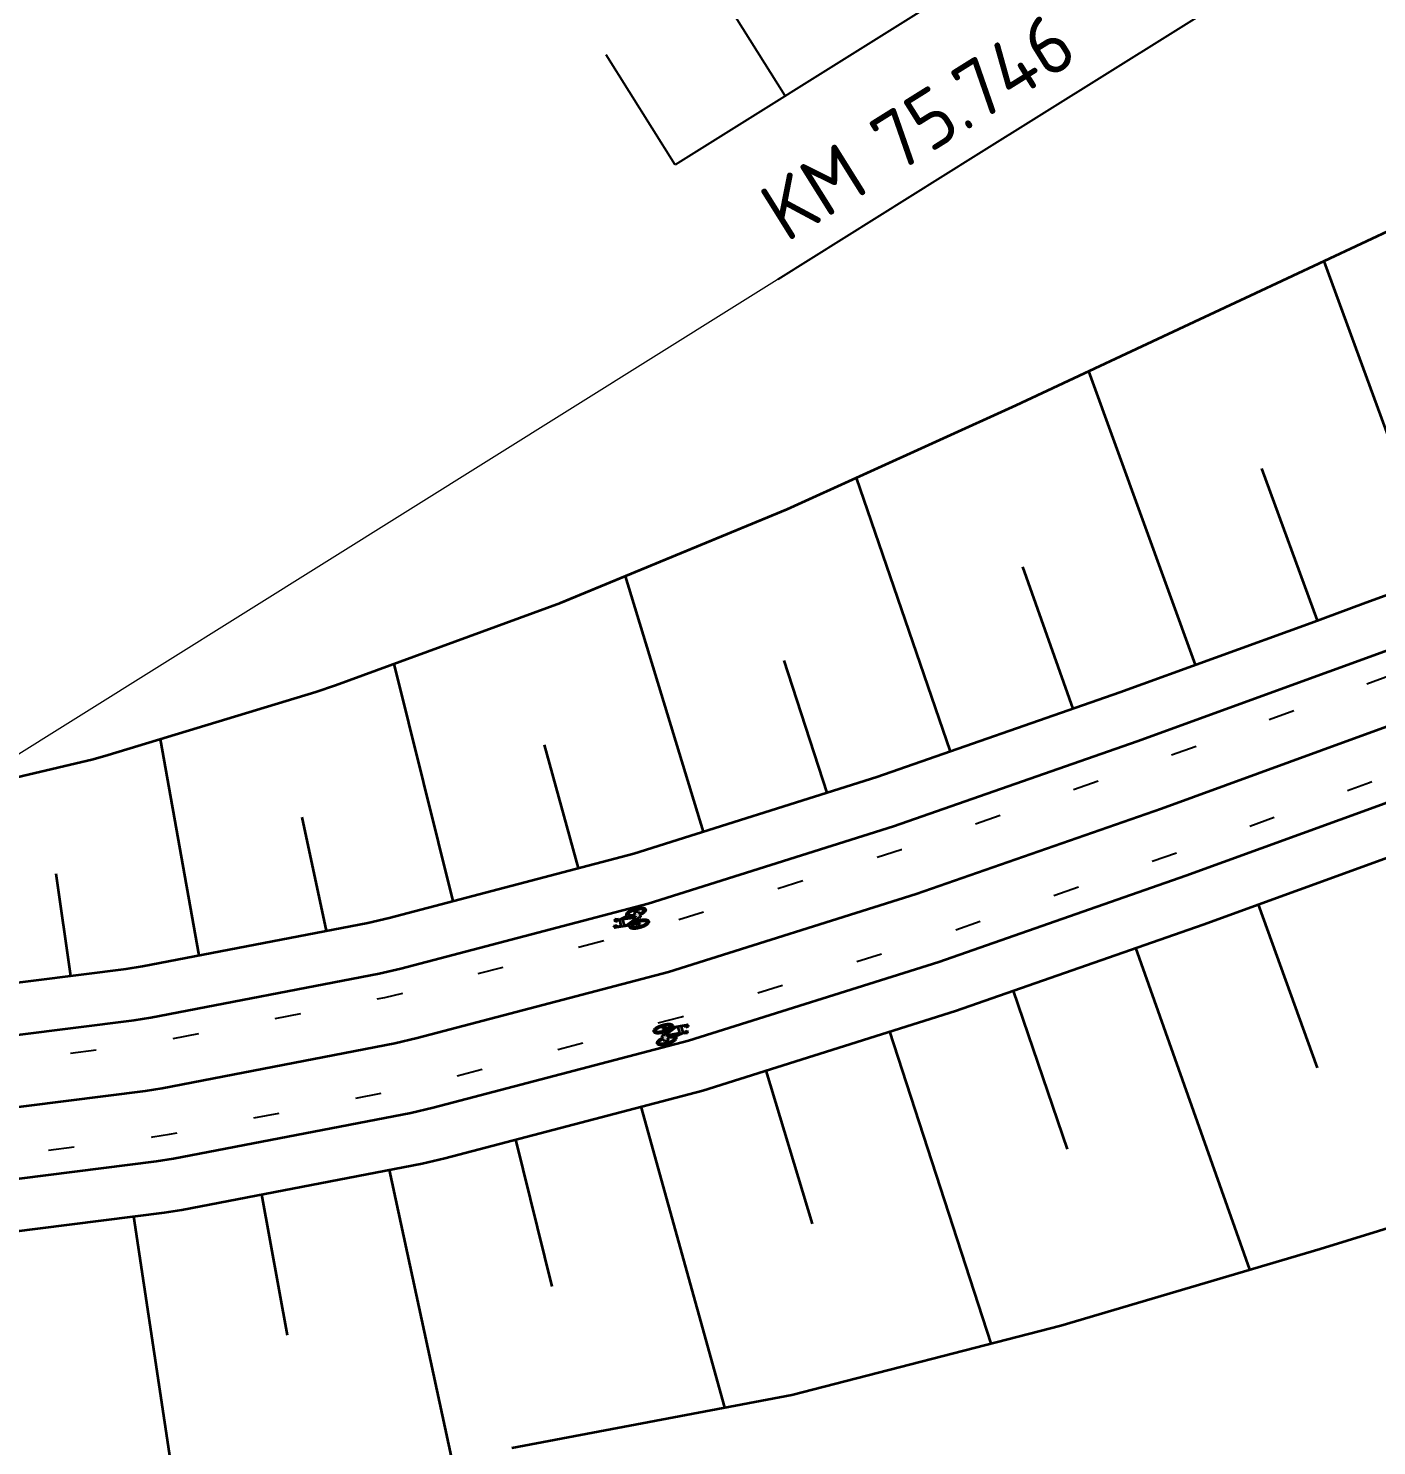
# Model space of a CAD drawing. Header units: metres. Extents: x 134219 to 139178, y 438661 to 444352.
# Drawn here: x 136009.4 to 136061.3, y 442028.5 to 442083.1 of the extents above; entities that cross this region are included whole.
import ezdxf

# ---------------------------------------------------------------- set-up
doc = ezdxf.new("R2010")
doc.units = ezdxf.units.M
doc.linetypes.add('13strp', pattern=[4, 1, -3])
for name, color, linetype, lineweight in [('N-WE-AM-KILOMETRERING-S', 7, 'Continuous', 25), ('Utd-ondergr-nw', 8, '13strp', 35), ('X-XX-AL-AANPIJLING-G', 7, 'Continuous', 18), ('X-XX-AL-AANPIJLING-S', 7, 'Continuous', 25)]:
    doc.layers.add(name, color=color, linetype=linetype, lineweight=lineweight)
doc.layers.add('N-WE-KL-MONITORING-T25', color=2, linetype='Continuous')
doc.layers.add('Utd-weg-nw', color=8, linetype='Continuous')
doc.styles.add('ISO18', font='NLCS-ISO.ttf')
doc.styles.add('ISO25', font='NLCS-ISO.ttf')
doc.dimstyles.new('UTD', dxfattribs={"dimtxt": 1.8, "dimasz": 1.8, "dimexe": 0, "dimexo": 0, "dimgap": 0.5, "dimtad": 1, "dimdec": 1, "dimzin": 1, "dimdsep": 46, "dimtxsty": 'ISO18', "dimcen": 2.5, "dimclrd": 256, "dimclre": 256, "dimclrt": 1, "dimadec": 0, "dimazin": 0, "dimtfac": 1, "dimtdec": 1, "dimtmove": 0, "dimatfit": 3, "dimfxl": 0, "dimlwd": -1, "dimlwe": -1, "dimarcsym": 0})

# ---------------------------------------------------------------- blocks, each defined once
blk = doc.blocks.new('Dwm A2 aanvulling$0$fiets_250')
h = blk.add_hatch(color=256)
h.paths.add_polyline_path([(-0.045, 1.35), (-0.07, 1.35), (-0.07, 1.35), (-0.095, 1.35, 0.236068), (-0.119, 1.325), (-0.132, 1.288), (-0.183, 0.766, 0.006813), (-0.189, 0.773, 0.22312), (-0.231, 0.793, 0.22312), (-0.273, 0.773, 0.090648), (-0.327, 0.677, 0.047451), (-0.356, 0.559, 0.035374), (-0.367, 0.396, 0.035374), (-0.356, 0.234, 0.047451), (-0.327, 0.116, 0.090648), (-0.273, 0.02, 0.22312), (-0.231, 0, 0.22312), (-0.189, 0.02, 0.090648), (-0.134, 0.116, 0.047451), (-0.106, 0.234, 0.035374), (-0.095, 0.396, 0.035374), (-0.106, 0.559, 0.047451), (-0.134, 0.677, 0.038864), (-0.153, 0.72), (-0.148, 0.783), (0.017, 0.355), (0.017, 0.297, 0.544665), (0.054, 0.26), (0.11, 0.272, 0.008345), (0.115, 0.234, 0.047451), (0.144, 0.116, 0.090648), (0.198, 0.02, 0.22312), (0.24, 0, 0.22312), (0.282, 0.02, 0.090648), (0.336, 0.116, 0.047451), (0.365, 0.234, 0.035374), (0.376, 0.396, 0.035374), (0.365, 0.559, 0.047451), (0.336, 0.677, 0.090648), (0.282, 0.773, 0.22312), (0.24, 0.793, 0.22312), (0.198, 0.773, 0.006813), (0.192, 0.766), (0.141, 1.04), (0.153, 1.139), (0.166, 1.127), (0.19, 1.239, 0.548946), (0.178, 1.251), (0.091, 1.251), (0.091, 1.201), (0.123, 1.17), (0.116, 1.078), (-0.122, 1.078), (-0.11, 1.214, -0.281777), (-0.07, 1.239), (-0.045, 1.239)])
h.paths.add_polyline_path([(0.104, 0.966), (0.042, 0.458), (0.017, 0.458), (-0.14, 0.868), (-0.132, 0.966)], flags=16)
h.paths.add_polyline_path([(0.128, 0.879), (0.161, 0.717, 0.035986), (0.144, 0.677, 0.047451), (0.115, 0.559, 0.021905), (0.105, 0.458), (0.079, 0.458)], flags=16)
h.paths.add_polyline_path([(-0.205, 0.692, -0.01664), (-0.196, 0.677), (-0.218, 0.508), (-0.243, 0.446), (-0.243, 0.372, 0.720759), (-0.231, 0.359, 0.162278), (-0.218, 0.372), (-0.194, 0.421), (-0.169, 0.545), (-0.164, 0.596, -0.030907), (-0.151, 0.524, -0.028874), (-0.144, 0.396, -0.028874), (-0.151, 0.269, -0.039407), (-0.169, 0.177, -0.080527), (-0.205, 0.1, -0.24906), (-0.231, 0.087, -0.24906), (-0.256, 0.1, -0.080527), (-0.292, 0.177, -0.039407), (-0.31, 0.269, -0.028874), (-0.317, 0.396, -0.028874), (-0.31, 0.524, -0.039407), (-0.292, 0.615, -0.080527), (-0.256, 0.692, -0.24906), (-0.231, 0.706, -0.24906)], flags=16)
h.paths.add_polyline_path([(0.24, 0.706, -0.24906), (0.265, 0.692, -0.080527), (0.301, 0.615, -0.039407), (0.319, 0.524, -0.028874), (0.327, 0.396, -0.028874), (0.319, 0.269, -0.039407), (0.301, 0.177, -0.080527), (0.265, 0.1, -0.24906), (0.24, 0.087, -0.24906), (0.214, 0.1, -0.080527), (0.179, 0.177, -0.039407), (0.161, 0.269, -0.003097), (0.159, 0.283), (0.24, 0.31), (0.265, 0.359), (0.265, 0.433, 0.414214), (0.24, 0.458), (0.155, 0.458, -0.014843), (0.161, 0.524, -0.039407), (0.179, 0.615, -0.080527), (0.214, 0.692, -0.24906)], flags=16)
for points in [[(-0.183, 0.766), (-0.132, 1.288), (-0.119, 1.325, -0.414214), (-0.07, 1.35), (-0.045, 1.35), (-0.045, 1.239), (-0.07, 1.239, 0.281777), (-0.11, 1.214), (-0.122, 1.078), (0.116, 1.078), (0.123, 1.17), (0.091, 1.201), (0.091, 1.251), (0.178, 1.251, -0.548946), (0.19, 1.239), (0.166, 1.127), (0.153, 1.139), (0.141, 1.04), (0.192, 0.766)], [(-0.189, 0.773, 0.22312), (-0.231, 0.793, 0.22312), (-0.273, 0.773, 0.090648), (-0.327, 0.677, 0.047451), (-0.356, 0.559, 0.035374), (-0.367, 0.396, 0.035374), (-0.356, 0.234, 0.047451), (-0.327, 0.116, 0.090648), (-0.273, 0.02, 0.22312), (-0.231, 0, 0.22312), (-0.189, 0.02, 0.090648), (-0.134, 0.116, 0.047451), (-0.106, 0.234, 0.035374), (-0.095, 0.396, 0.035374), (-0.106, 0.559, 0.047451), (-0.134, 0.677, 0.038864), (-0.153, 0.72), (-0.148, 0.783), (0.017, 0.355), (0.017, 0.297, 0.544665), (0.054, 0.26), (0.11, 0.272, 0.008345), (0.115, 0.234, 0.047451), (0.144, 0.116, 0.090648), (0.198, 0.02, 0.22312), (0.24, 0, 0.22312), (0.282, 0.02, 0.090648), (0.336, 0.116, 0.047451), (0.365, 0.234, 0.035374), (0.376, 0.396, 0.035374), (0.365, 0.559, 0.047451), (0.336, 0.677, 0.090648), (0.282, 0.773, 0.22312), (0.24, 0.793, 0.22312), (0.198, 0.773)]]:
    blk.add_lwpolyline(points, format="xyb")
for points in [[(-0.164, 0.596), (-0.169, 0.545), (-0.194, 0.421), (-0.218, 0.372, -0.162278), (-0.231, 0.359, -0.720759), (-0.243, 0.372), (-0.243, 0.446), (-0.218, 0.508), (-0.196, 0.677, 0.01664), (-0.205, 0.692, 0.24906), (-0.231, 0.706, 0.24906), (-0.256, 0.692, 0.080527), (-0.292, 0.615, 0.039407), (-0.31, 0.524, 0.028874), (-0.317, 0.396, 0.028874), (-0.31, 0.269, 0.039407), (-0.292, 0.177, 0.080527), (-0.256, 0.1, 0.24906), (-0.231, 0.087, 0.24906), (-0.205, 0.1, 0.080527), (-0.169, 0.177, 0.039407), (-0.151, 0.269, 0.028874), (-0.144, 0.396, 0.028874), (-0.151, 0.524, 0.030907)], [(0.161, 0.717, 0.035986), (0.144, 0.677, 0.047451), (0.115, 0.559, 0.021905), (0.105, 0.458), (0.079, 0.458), (0.128, 0.879)], [(0.327, 0.396, 0.028874), (0.319, 0.524, 0.039407), (0.301, 0.615, 0.080527), (0.265, 0.692, 0.24906), (0.24, 0.706, 0.24906), (0.214, 0.692, 0.080527), (0.179, 0.615, 0.039407), (0.161, 0.524, 0.014843), (0.155, 0.458), (0.24, 0.458, -0.414214), (0.265, 0.433), (0.265, 0.359), (0.24, 0.31), (0.159, 0.283, 0.003097), (0.161, 0.269, 0.039407), (0.179, 0.177, 0.080527), (0.214, 0.1, 0.24906), (0.24, 0.087, 0.24906), (0.265, 0.1, 0.080527), (0.301, 0.177, 0.039407), (0.319, 0.269, 0.028874)]]:
    blk.add_lwpolyline(points, format="xyb", close=True)
blk.add_lwpolyline([(-0.14, 0.868), (0.017, 0.458), (0.042, 0.458), (0.104, 0.966), (-0.132, 0.966)], close=True)
for centre, start, end in [((-0.425, 0.577), 38.1274, 39.6888), ((0.434, 0.577), 140.3112, 141.8726)]:
    blk.add_arc(centre, 0.307, start, end)
blk = doc.blocks.new('SAL-AM_KILOMETRERING-SO')
blk.add_lwpolyline([(-37, 0), (-28, 0), (-10, 0)])
at = {"style": 'ISO25'}
blk.add_text('KM', height=2.25, dxfattribs=at).set_placement((-36, 1))
blk.add_attdef('KM', (-31, 1), '', height=2.25, dxfattribs=at)

msp = doc.modelspace()

# ---------------------------------------------------------------- linework, layer by layer
at = {"layer": 'Utd-ondergr-nw', "linetype": 'Continuous', "flags": 128}
for points in [[(136003.506, 442052.939), (136011.895, 442054.914), (136012.472, 442055.073), (136020.467, 442057.501), (136021.221, 442057.754), (136029.884, 442060.934), (136038.607, 442064.536), (136047.423, 442068.547), (136054.486, 442071.858), (136056.436, 442072.762), (136064.976, 442076.764)], [(136059.264, 442074.087), (136063.698, 442061.967)], [(136050.2, 442069.849), (136054.304, 442058.539)], [(136041.26, 442065.743), (136044.876, 442055.206)], [(136056.861, 442066.108), (136059.002, 442060.249)], [(135927.675, 442057.537), (135937.16, 442054.509), (135946.619, 442051.673), (135956.091, 442049.19), (135964.102, 442047.489), (135965.6, 442047.22), (135975.188, 442045.876), (135984.844, 442045.174), (135994.525, 442045.117), (136004.189, 442045.705), (136013.169, 442046.836), (136013.792, 442046.935), (136022.469, 442048.615), (136023.292, 442048.802), (136032.702, 442051.277), (136042.062, 442054.224), (136051.404, 442057.484), (136058.765, 442060.162), (136060.776, 442060.898), (136070.167, 442064.334), (136073.589, 442065.585)], [(135927.061, 442055.634), (135936.563, 442052.6), (135946.072, 442049.749), (135955.629, 442047.244), (135963.738, 442045.523), (135965.256, 442045.25), (135974.976, 442043.888), (135984.765, 442043.176), (135994.58, 442043.118), (136004.377, 442043.714), (136013.481, 442044.86), (136014.112, 442044.961), (136022.909, 442046.664), (136023.743, 442046.854), (136033.262, 442049.357), (136042.697, 442052.327), (136052.081, 442055.602), (136059.452, 442058.284), (136061.463, 442059.02), (136070.854, 442062.455), (136074.652, 442063.845)], [(136032.368, 442061.96), (136035.367, 442052.116)], [(136047.658, 442062.313), (136049.597, 442056.853)], [(135926.216, 442053.017), (135935.742, 442049.975), (135945.321, 442047.104), (135954.993, 442044.568), (135963.237, 442042.819), (135964.784, 442042.541), (135974.686, 442041.153), (135984.657, 442040.428), (135994.655, 442040.369), (136004.635, 442040.976), (136013.909, 442042.144), (136014.552, 442042.246), (136023.513, 442043.981), (136024.363, 442044.175), (136034.033, 442046.717), (136043.57, 442049.72), (136053.012, 442053.015), (136060.397, 442055.701), (136062.408, 442056.437), (136071.799, 442059.873), (136076.025, 442061.419), (136076.113, 442061.451)], [(135925.372, 442050.4), (135934.922, 442047.351), (135944.57, 442044.458), (135954.358, 442041.893), (135962.736, 442040.115), (135964.312, 442039.832), (135974.395, 442038.418), (135984.549, 442037.68), (135994.731, 442037.62), (136004.893, 442038.238), (136014.338, 442039.427), (136014.992, 442039.532), (136024.118, 442041.298), (136024.982, 442041.495), (136034.803, 442044.077), (136044.444, 442047.112), (136053.943, 442050.427), (136061.342, 442053.119), (136063.353, 442053.855), (136072.744, 442057.29), (136076.97, 442058.836), (136077.575, 442059.058)], [(136023.466, 442058.578), (136025.734, 442049.445)], [(136038.476, 442058.707), (136040.136, 442053.617)], [(135924.757, 442048.496), (135934.325, 442045.442), (135944.023, 442042.534), (135953.896, 442039.947), (135962.372, 442038.148), (135963.968, 442037.861), (135974.183, 442036.43), (135984.471, 442035.682), (135994.786, 442035.621), (136005.081, 442036.247), (136014.649, 442037.452), (136015.312, 442037.558), (136024.557, 442039.347), (136025.433, 442039.547), (136035.363, 442042.157), (136045.079, 442045.216), (136054.62, 442048.545), (136062.029, 442051.241), (136064.04, 442051.976), (136073.431, 442055.412), (136077.657, 442056.958), (136078.638, 442057.317)], [(136014.48, 442055.683), (136015.961, 442047.355)], [(136029.249, 442055.466), (136030.569, 442050.716)], [(136019.934, 442052.68), (136020.868, 442048.305)], [(136010.464, 442050.505), (136011.025, 442046.566)], [(136059.018, 442043.022), (136056.741, 442049.317)], [(136056.413, 442035.255), (136052.03, 442047.641)], [(136049.389, 442039.894), (136047.31, 442045.994)], [(136046.456, 442032.415), (136042.563, 442044.424)], [(136039.584, 442037.015), (136037.795, 442042.922)], [(136036.203, 442029.95), (136032.993, 442041.534)], [(136029.567, 442034.609), (136028.158, 442040.263)], [(136025.691, 442028.047), (136023.296, 442039.103)], [(136028.014, 442028.392), (136038.782, 442030.44), (136049.137, 442033.104), (136059.115, 442036.054), (136066.726, 442038.402)], [(136019.38, 442032.738), (136018.389, 442038.153)], [(136015.048, 442026.729), (136013.464, 442037.302)]]:
    msp.add_lwpolyline(points, dxfattribs=at)
at = {"layer": 'Utd-weg-nw', "linetype": '13strp', "flags": 128}
for points in [[(135840.776, 442081.696), (135850.514, 442079.111), (135860.131, 442076.208), (135869.262, 442073.288), (135869.669, 442073.157), (135879.185, 442070.086), (135888.702, 442067.014), (135898.219, 442063.943), (135902.667, 442062.508), (135907.736, 442060.872), (135917.252, 442057.801), (135926.482, 442054.822), (135926.769, 442054.73), (135936.28, 442051.693), (135945.813, 442048.835), (135955.409, 442046.32), (135963.565, 442044.589), (135965.093, 442044.314), (135974.876, 442042.943), (135984.728, 442042.227), (135994.606, 442042.168), (136004.466, 442042.768), (136013.629, 442043.922), (136014.264, 442044.023), (136023.118, 442045.737), (136023.957, 442045.928), (136033.528, 442048.445), (136042.999, 442051.427), (136052.402, 442054.708), (136059.779, 442057.392), (136061.789, 442058.128), (136071.181, 442061.563), (136075.157, 442063.018)], [(135839.931, 442078.197), (135849.522, 442075.65), (135859.052, 442072.774), (135868.156, 442069.862), (135868.563, 442069.731), (135878.08, 442066.66), (135887.597, 442063.588), (135897.113, 442060.517), (135901.562, 442059.082), (135906.63, 442057.446), (135916.147, 442054.375), (135925.376, 442051.396), (135925.663, 442051.304), (135935.205, 442048.257), (135944.829, 442045.372), (135954.578, 442042.817), (135962.909, 442041.049), (135964.475, 442040.768), (135974.495, 442039.363), (135984.587, 442038.629), (135994.705, 442038.57), (136004.804, 442039.184), (136014.19, 442040.366), (136014.84, 442040.47), (136023.909, 442042.225), (136024.768, 442042.421), (136034.537, 442044.989), (136044.142, 442048.013), (136053.621, 442051.321), (136061.015, 442054.011), (136063.026, 442054.747), (136072.418, 442058.182), (136076.644, 442059.728), (136077.07, 442059.884)]]:
    msp.add_lwpolyline(points, dxfattribs=at)
at = {"layer": 'X-XX-AL-AANPIJLING-S'}
for p, q in [((136038.53, 442080.45), (136035.878, 442084.688)), ((136034.292, 442077.797), (136031.64, 442082.036))]:
    msp.add_line(p, q, dxfattribs=at)
msp.add_lwpolyline([(136072.302, 442094.556), (136069.142, 442099.606), (136034.292, 442077.797)], dxfattribs=at)

# ---------------------------------------------------------------- block references
at = {"layer": 'N-WE-AM-KILOMETRERING-S'}
ref = msp.add_blockref('SAL-AM_KILOMETRERING-SO', (136069.619, 442093.024), dxfattribs=dict(at, rotation=32.03792881487736))
ref.add_attrib('KM', '75.746', (136042.81, 442077.427), dxfattribs={"layer": 'N-WE-KL-MONITORING-T25', "height": 2.25, "rotation": 32.0379, "style": 'ISO25'})
at = {"layer": 'Utd-ondergr-nw', "linetype": 'Continuous'}
for p, rotation in [((136033.234, 442048.884), 104.7994338589252), ((136033.522, 442044.205), 285.7374691095524)]:
    msp.add_blockref('Dwm A2 aanvulling$0$fiets_250', p, dxfattribs=dict(at, rotation=rotation))

# ---------------------------------------------------------------- leaders
at = {"layer": 'X-XX-AL-AANPIJLING-G'}
msp.add_leader([(136061.142, 442087.719), (135970.463, 442030.973)], dimstyle='UTD', override={"dimasz": 3.5, "dimfxl": 0}, dxfattribs=at)

doc.saveas('drawing.dxf')
